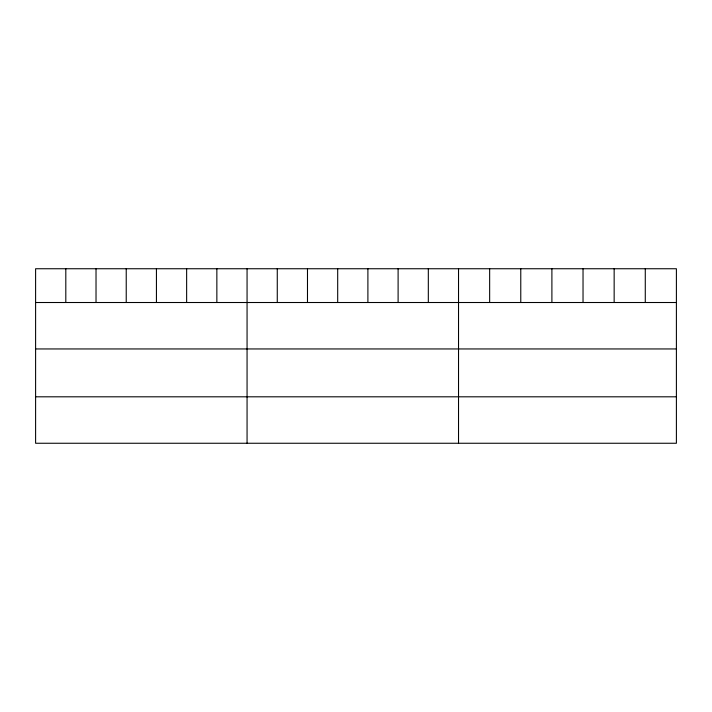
<?xml version="1.0" encoding="UTF-8"?>
<svg xmlns="http://www.w3.org/2000/svg" width="712" height="712" viewBox="0 0 712 712"><rect width="100%" height="100%" fill="white"/><g stroke="black" fill="none" stroke-linecap="round" stroke-linejoin="round"><path stroke-width="1.07" d="M676.4 302.511L676.4 443.256L35.6 443.256L35.6 268.744L676.4 268.744L676.4 302.511L35.6 302.511M35.6 348.951L676.4 348.951M35.6 396.807L676.4 396.807M645.277 268.744L645.277 302.511M614.153 268.744L614.153 302.511M583.03 268.744L583.03 302.511M551.898 268.744L551.898 302.511M520.775 268.744L520.775 302.511M489.651 268.744L489.651 302.511M458.528 268.744L458.528 443.256M428.321 268.744L428.321 302.511M398.106 268.744L398.106 302.511M367.899 268.744L367.899 302.511M337.693 268.744L337.693 302.511M307.486 268.744L307.486 302.511M277.271 268.744L277.271 302.511M247.064 268.744L247.064 443.256M216.857 268.744L216.857 302.511M186.642 268.744L186.642 302.511M156.435 268.744L156.435 302.511M126.229 268.744L126.229 302.511M96.022 268.744L96.022 302.511M65.807 268.744L65.807 302.511"/></g></svg>
